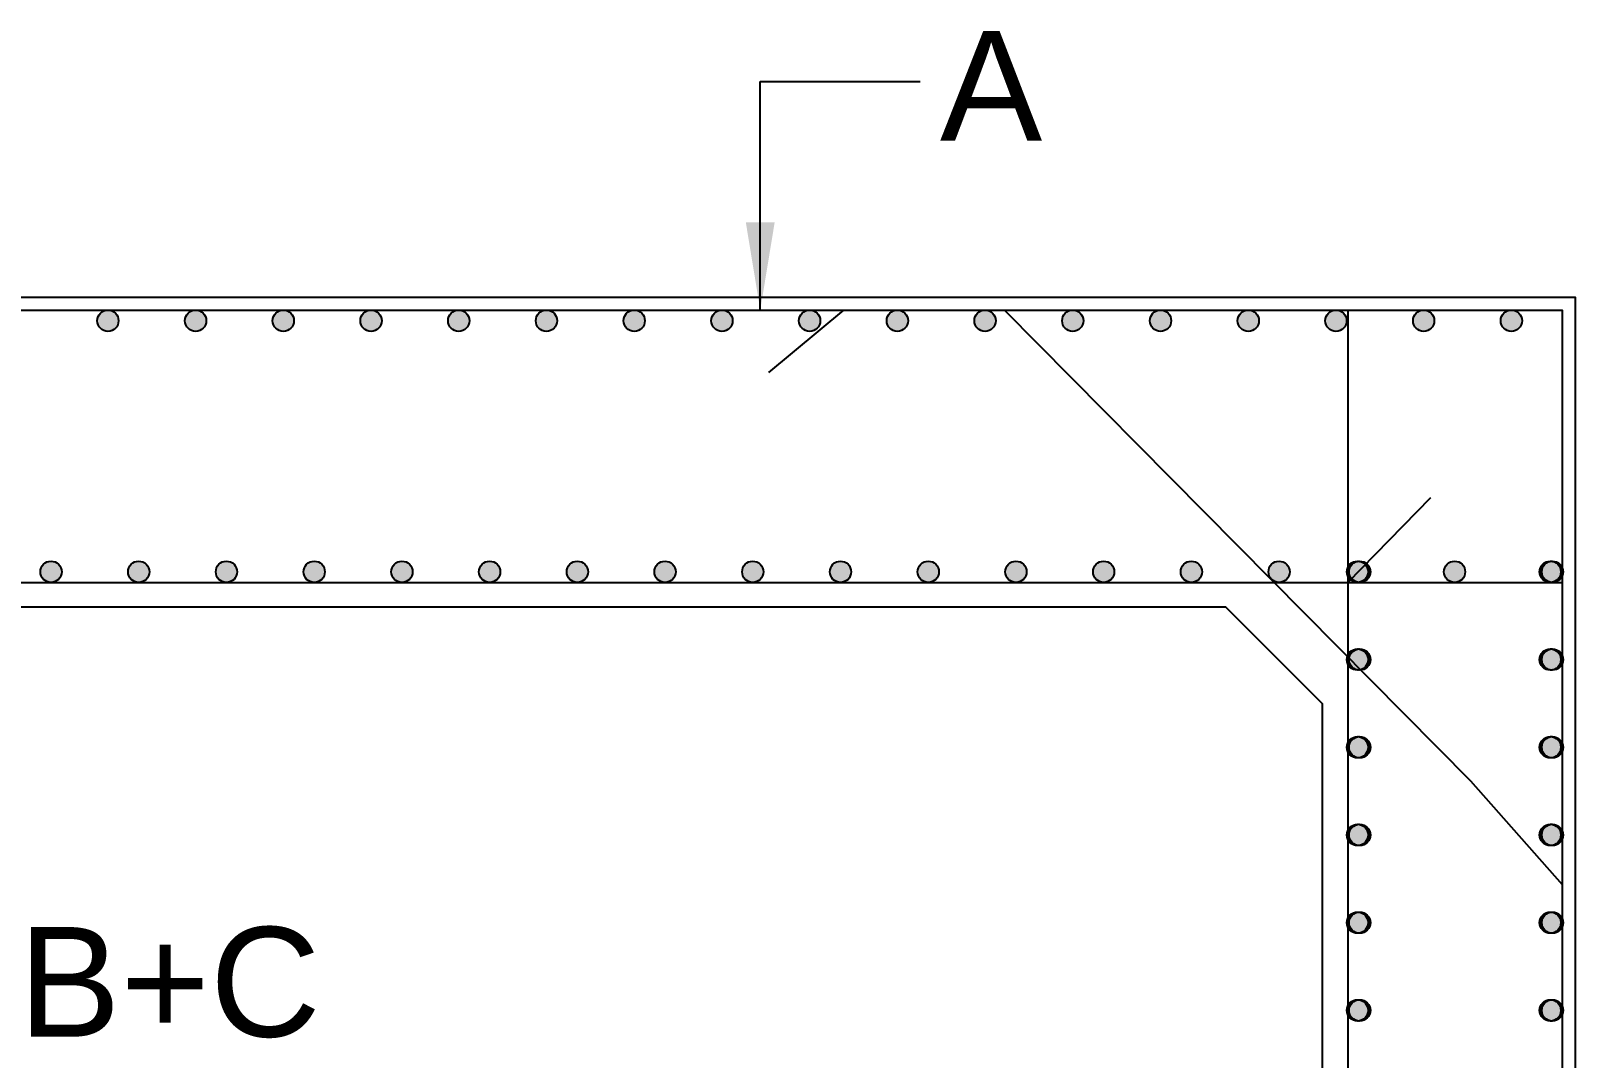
# Model space of a CAD drawing. Header units: millimetres. Extents: x 5124 to 2430164, y 2311 to 45642708.
# Drawn here: x 2350444 to 2353965, y 45624212 to 45626554 of the extents above; entities that cross this region are included whole.
import ezdxf

# ---------------------------------------------------------------- set-up
doc = ezdxf.new("R2010")
doc.units = ezdxf.units.MM
doc.header["$MEASUREMENT"] = 0
doc.layers.add('DRAWING', color=7, linetype='Continuous')
doc.layers.add('TEXT', color=7, linetype='Continuous')
doc.styles.get("Standard").update_dxf_attribs({"font": 'arial.ttf', "height": 280})
doc.dimstyles.get("Standard").update_dxf_attribs({"dimtxt": 225, "dimasz": 200, "dimexe": 0.18, "dimexo": 0.0625, "dimgap": 0.09, "dimtad": 0, "dimdec": 0, "dimzin": 0, "dimdsep": 46, "dimtxsty": 'Standard', "dimcen": 0.09, "dimse1": 1, "dimse2": 1, "dimadec": 0, "dimazin": 0, "dimtfac": 1, "dimtdec": 0, "dimtofl": 0, "dimtmove": 0, "dimatfit": 3, "dimfxl": 1, "dimtolj": 1, "dimtzin": 0, "dimarcsym": 0})

msp = doc.modelspace()

# ---------------------------------------------------------------- hatches: boundary and pattern name
at = {"layer": 'DRAWING'}
for points in [[(2350644, 45625893.3, 0.973258), (2350595.4, 45625894.6), (2350595.4, 45625892, 0.973258)], [(2350844, 45625893.3, 0.973258), (2350795.4, 45625894.6), (2350795.4, 45625892, 0.973258)], [(2351044, 45625893.3, 0.973258), (2350995.4, 45625894.6), (2350995.4, 45625892, 0.973258)], [(2351244, 45625893.3, 0.973258), (2351195.4, 45625894.6), (2351195.4, 45625892, 0.973258)], [(2351444, 45625893.3, 0.973258), (2351395.4, 45625894.6), (2351395.4, 45625892, 0.973258)], [(2351644, 45625893.3, 0.973258), (2351595.4, 45625894.6), (2351595.4, 45625892, 0.973258)], [(2351844, 45625893.3, 0.973258), (2351795.4, 45625894.6), (2351795.4, 45625892, 0.973258)], [(2352044, 45625893.3, 0.973258), (2351995.4, 45625894.6), (2351995.4, 45625892, 0.973258)], [(2352244, 45625893.3, 0.973258), (2352195.4, 45625894.6), (2352195.4, 45625892, 0.973258)], [(2352444, 45625893.3, 0.973258), (2352395.4, 45625894.6), (2352395.4, 45625892, 0.973258)], [(2352644, 45625893.3, 0.973258), (2352595.4, 45625894.6), (2352595.4, 45625892, 0.973258)], [(2352844, 45625893.3, 0.973258), (2352795.4, 45625894.6), (2352795.4, 45625892, 0.973258)], [(2353044, 45625893.3, 0.973258), (2352995.4, 45625894.6), (2352995.4, 45625892, 0.973258)], [(2353244, 45625893.3, 0.973258), (2353195.4, 45625894.6), (2353195.4, 45625892, 0.973258)], [(2353444, 45625893.3, 0.973258), (2353395.4, 45625894.6), (2353395.4, 45625892, 0.973258)], [(2353644, 45625893.3, 0.973258), (2353595.4, 45625894.6), (2353595.4, 45625892, 0.973258)], [(2353844, 45625893.3, 0.973258), (2353795.4, 45625894.6), (2353795.4, 45625892, 0.973258)], [(2350514.3, 45625320.8, 0.973258), (2350465.8, 45625322.1), (2350465.8, 45625319.5, 0.973258)], [(2350514.4, 45625320.8, 0.973258), (2350465.8, 45625322.1), (2350465.8, 45625319.5, 0.973258)], [(2350714.3, 45625320.8, 0.973258), (2350665.8, 45625322.1), (2350665.8, 45625319.5, 0.973258)], [(2350714.4, 45625320.8, 0.973258), (2350665.8, 45625322.1), (2350665.8, 45625319.5, 0.973258)], [(2350914.3, 45625320.8, 0.973258), (2350865.8, 45625322.1), (2350865.8, 45625319.5, 0.973258)], [(2350914.4, 45625320.8, 0.973258), (2350865.8, 45625322.1), (2350865.8, 45625319.5, 0.973258)], [(2351114.3, 45625320.8, 0.973258), (2351065.8, 45625322.1), (2351065.8, 45625319.5, 0.973258)], [(2351114.4, 45625320.8, 0.973258), (2351065.8, 45625322.1), (2351065.8, 45625319.5, 0.973258)], [(2351314.3, 45625320.8, 0.973258), (2351265.8, 45625322.1), (2351265.8, 45625319.5, 0.973258)], [(2351314.4, 45625320.8, 0.973258), (2351265.8, 45625322.1), (2351265.8, 45625319.5, 0.973258)], [(2351514.3, 45625320.8, 0.973258), (2351465.8, 45625322.1), (2351465.8, 45625319.5, 0.973258)], [(2351514.4, 45625320.8, 0.973258), (2351465.8, 45625322.1), (2351465.8, 45625319.5, 0.973258)], [(2351714.3, 45625320.8, 0.973258), (2351665.8, 45625322.1), (2351665.8, 45625319.5, 0.973258)], [(2351714.4, 45625320.8, 0.973258), (2351665.8, 45625322.1), (2351665.8, 45625319.5, 0.973258)], [(2351914.3, 45625320.8, 0.973258), (2351865.8, 45625322.1), (2351865.8, 45625319.5, 0.973258)], [(2351914.4, 45625320.8, 0.973258), (2351865.8, 45625322.1), (2351865.8, 45625319.5, 0.973258)], [(2352114.3, 45625320.8, 0.973258), (2352065.8, 45625322.1), (2352065.8, 45625319.5, 0.973258)], [(2352114.4, 45625320.8, 0.973258), (2352065.8, 45625322.1), (2352065.8, 45625319.5, 0.973258)], [(2352314.3, 45625320.8, 0.973258), (2352265.8, 45625322.1), (2352265.8, 45625319.5, 0.973258)], [(2352314.4, 45625320.8, 0.973258), (2352265.8, 45625322.1), (2352265.8, 45625319.5, 0.973258)], [(2352514.3, 45625320.8, 0.973258), (2352465.8, 45625322.1), (2352465.8, 45625319.5, 0.973258)], [(2352514.4, 45625320.8, 0.973258), (2352465.8, 45625322.1), (2352465.8, 45625319.5, 0.973258)], [(2352714.3, 45625320.8, 0.973258), (2352665.8, 45625322.1), (2352665.8, 45625319.5, 0.973258)], [(2352714.4, 45625320.8, 0.973258), (2352665.8, 45625322.1), (2352665.8, 45625319.5, 0.973258)], [(2352914.3, 45625320.8, 0.973258), (2352865.8, 45625322.1), (2352865.8, 45625319.5, 0.973258)], [(2352914.4, 45625320.8, 0.973258), (2352865.8, 45625322.1), (2352865.8, 45625319.5, 0.973258)], [(2353114.3, 45625320.8, 0.973258), (2353065.8, 45625322.1), (2353065.8, 45625319.5, 0.973258)], [(2353114.4, 45625320.8, 0.973258), (2353065.8, 45625322.1), (2353065.8, 45625319.5, 0.973258)], [(2353314.3, 45625320.8, 0.973258), (2353265.8, 45625322.1), (2353265.8, 45625319.5, 0.973258)], [(2353314.4, 45625320.8, 0.973258), (2353265.8, 45625322.1), (2353265.8, 45625319.5, 0.973258)], [(2353493.1, 45625320.8, 0.973258), (2353444.6, 45625322.1), (2353444.6, 45625319.5, 0.973258)], [(2353493.2, 45625320.8, 1), (2353444.6, 45625320.8, 1)], [(2353494.1, 45625320.8, 0.973258), (2353445.6, 45625322.1), (2353445.6, 45625319.5, 0.973258)], [(2353494.2, 45625320.8, 1), (2353445.6, 45625320.8, 1)], [(2353495.1, 45625320.8, 0.973258), (2353446.6, 45625322.1), (2353446.6, 45625319.5, 0.973258)], [(2353495.2, 45625320.8, 1), (2353446.6, 45625320.8, 1)], [(2353496.1, 45625320.8, 0.973258), (2353447.6, 45625322.1), (2353447.6, 45625319.5, 0.973258)], [(2353496.2, 45625320.8, 1), (2353447.6, 45625320.8, 1)], [(2353497.1, 45625320.8, 0.973258), (2353448.6, 45625322.1), (2353448.6, 45625319.5, 0.973258)], [(2353497.2, 45625320.8, 1), (2353448.6, 45625320.8, 1)], [(2353498.1, 45625320.8, 0.973258), (2353449.6, 45625322.1), (2353449.6, 45625319.5, 0.973258)], [(2353498.2, 45625320.8, 1), (2353449.6, 45625320.8, 1)], [(2353714.3, 45625320.8, 0.973258), (2353665.8, 45625322.1), (2353665.8, 45625319.5, 0.973258)], [(2353714.4, 45625320.8, 0.973258), (2353665.8, 45625322.1), (2353665.8, 45625319.5, 0.973258)], [(2353932.5, 45625320.8, 0.973258), (2353884, 45625322.1), (2353884, 45625319.5, 0.973258)], [(2353932.6, 45625320.8, 1), (2353884, 45625320.8, 1)], [(2353933.5, 45625320.8, 0.973258), (2353885, 45625322.1), (2353885, 45625319.5, 0.973258)], [(2353933.6, 45625320.8, 1), (2353885, 45625320.8, 1)], [(2353934.5, 45625320.8, 0.973258), (2353886, 45625322.1), (2353886, 45625319.5, 0.973258)], [(2353934.6, 45625320.8, 1), (2353886, 45625320.8, 1)], [(2353935.5, 45625320.8, 0.973258), (2353887, 45625322.1), (2353887, 45625319.5, 0.973258)], [(2353935.6, 45625320.8, 1), (2353887, 45625320.8, 1)], [(2353936.5, 45625320.8, 0.973258), (2353888, 45625322.1), (2353888, 45625319.5, 0.973258)], [(2353936.6, 45625320.8, 1), (2353888, 45625320.8, 1)], [(2353937.5, 45625320.8, 0.973258), (2353889, 45625322.1), (2353889, 45625319.5, 0.973258)], [(2353937.6, 45625320.8, 1), (2353889, 45625320.8, 1)], [(2353493.1, 45625120.8, 0.973258), (2353444.6, 45625122.1), (2353444.6, 45625119.5, 0.973258)], [(2353493.2, 45625120.8, 1), (2353444.6, 45625120.8, 1)], [(2353494.1, 45625120.8, 0.973258), (2353445.6, 45625122.1), (2353445.6, 45625119.5, 0.973258)], [(2353494.2, 45625120.8, 1), (2353445.6, 45625120.8, 1)], [(2353495.1, 45625120.8, 0.973258), (2353446.6, 45625122.1), (2353446.6, 45625119.5, 0.973258)], [(2353495.2, 45625120.8, 1), (2353446.6, 45625120.8, 1)], [(2353496.1, 45625120.8, 0.973258), (2353447.6, 45625122.1), (2353447.6, 45625119.5, 0.973258)], [(2353496.2, 45625120.8, 1), (2353447.6, 45625120.8, 1)], [(2353497.1, 45625120.8, 0.973258), (2353448.6, 45625122.1), (2353448.6, 45625119.5, 0.973258)], [(2353497.2, 45625120.8, 1), (2353448.6, 45625120.8, 1)], [(2353498.1, 45625120.8, 0.973258), (2353449.6, 45625122.1), (2353449.6, 45625119.5, 0.973258)], [(2353498.2, 45625120.8, 1), (2353449.6, 45625120.8, 1)], [(2353932.5, 45625120.8, 0.973258), (2353884, 45625122.1), (2353884, 45625119.5, 0.973258)], [(2353932.6, 45625120.8, 1), (2353884, 45625120.8, 1)], [(2353933.5, 45625120.8, 0.973258), (2353885, 45625122.1), (2353885, 45625119.5, 0.973258)], [(2353933.6, 45625120.8, 1), (2353885, 45625120.8, 1)], [(2353934.5, 45625120.8, 0.973258), (2353886, 45625122.1), (2353886, 45625119.5, 0.973258)], [(2353934.6, 45625120.8, 1), (2353886, 45625120.8, 1)], [(2353935.5, 45625120.8, 0.973258), (2353887, 45625122.1), (2353887, 45625119.5, 0.973258)], [(2353935.6, 45625120.8, 1), (2353887, 45625120.8, 1)], [(2353936.5, 45625120.8, 0.973258), (2353888, 45625122.1), (2353888, 45625119.5, 0.973258)], [(2353936.6, 45625120.8, 1), (2353888, 45625120.8, 1)], [(2353937.5, 45625120.8, 0.973258), (2353889, 45625122.1), (2353889, 45625119.5, 0.973258)], [(2353937.6, 45625120.8, 1), (2353889, 45625120.8, 1)], [(2353493.1, 45624920.8, 0.973258), (2353444.6, 45624922.1), (2353444.6, 45624919.5, 0.973258)], [(2353493.2, 45624920.8, 1), (2353444.6, 45624920.8, 1)], [(2353494.1, 45624920.8, 0.973258), (2353445.6, 45624922.1), (2353445.6, 45624919.5, 0.973258)], [(2353494.2, 45624920.8, 1), (2353445.6, 45624920.8, 1)], [(2353495.1, 45624920.8, 0.973258), (2353446.6, 45624922.1), (2353446.6, 45624919.5, 0.973258)], [(2353495.2, 45624920.8, 1), (2353446.6, 45624920.8, 1)], [(2353496.1, 45624920.8, 0.973258), (2353447.6, 45624922.1), (2353447.6, 45624919.5, 0.973258)], [(2353496.2, 45624920.8, 1), (2353447.6, 45624920.8, 1)], [(2353497.1, 45624920.8, 0.973258), (2353448.6, 45624922.1), (2353448.6, 45624919.5, 0.973258)], [(2353497.2, 45624920.8, 1), (2353448.6, 45624920.8, 1)], [(2353498.1, 45624920.8, 0.973258), (2353449.6, 45624922.1), (2353449.6, 45624919.5, 0.973258)], [(2353498.2, 45624920.8, 1), (2353449.6, 45624920.8, 1)], [(2353932.5, 45624920.8, 0.973258), (2353884, 45624922.1), (2353884, 45624919.5, 0.973258)], [(2353932.6, 45624920.8, 1), (2353884, 45624920.8, 1)], [(2353933.5, 45624920.8, 0.973258), (2353885, 45624922.1), (2353885, 45624919.5, 0.973258)], [(2353933.6, 45624920.8, 1), (2353885, 45624920.8, 1)], [(2353934.5, 45624920.8, 0.973258), (2353886, 45624922.1), (2353886, 45624919.5, 0.973258)], [(2353934.6, 45624920.8, 1), (2353886, 45624920.8, 1)], [(2353935.5, 45624920.8, 0.973258), (2353887, 45624922.1), (2353887, 45624919.5, 0.973258)], [(2353935.6, 45624920.8, 1), (2353887, 45624920.8, 1)], [(2353936.5, 45624920.8, 0.973258), (2353888, 45624922.1), (2353888, 45624919.5, 0.973258)], [(2353936.6, 45624920.8, 1), (2353888, 45624920.8, 1)], [(2353937.5, 45624920.8, 0.973258), (2353889, 45624922.1), (2353889, 45624919.5, 0.973258)], [(2353937.6, 45624920.8, 1), (2353889, 45624920.8, 1)], [(2353493.1, 45624720.8, 0.973258), (2353444.6, 45624722.1), (2353444.6, 45624719.5, 0.973258)], [(2353493.2, 45624720.8, 1), (2353444.6, 45624720.8, 1)], [(2353494.1, 45624720.8, 0.973258), (2353445.6, 45624722.1), (2353445.6, 45624719.5, 0.973258)], [(2353494.2, 45624720.8, 1), (2353445.6, 45624720.8, 1)], [(2353495.1, 45624720.8, 0.973258), (2353446.6, 45624722.1), (2353446.6, 45624719.5, 0.973258)], [(2353495.2, 45624720.8, 1), (2353446.6, 45624720.8, 1)], [(2353496.1, 45624720.8, 0.973258), (2353447.6, 45624722.1), (2353447.6, 45624719.5, 0.973258)], [(2353496.2, 45624720.8, 1), (2353447.6, 45624720.8, 1)], [(2353497.1, 45624720.8, 0.973258), (2353448.6, 45624722.1), (2353448.6, 45624719.5, 0.973258)], [(2353497.2, 45624720.8, 1), (2353448.6, 45624720.8, 1)], [(2353498.1, 45624720.8, 0.973258), (2353449.6, 45624722.1), (2353449.6, 45624719.5, 0.973258)], [(2353498.2, 45624720.8, 1), (2353449.6, 45624720.8, 1)], [(2353932.5, 45624720.8, 0.973258), (2353884, 45624722.1), (2353884, 45624719.5, 0.973258)], [(2353932.6, 45624720.8, 1), (2353884, 45624720.8, 1)], [(2353933.5, 45624720.8, 0.973258), (2353885, 45624722.1), (2353885, 45624719.5, 0.973258)], [(2353933.6, 45624720.8, 1), (2353885, 45624720.8, 1)], [(2353934.5, 45624720.8, 0.973258), (2353886, 45624722.1), (2353886, 45624719.5, 0.973258)], [(2353934.6, 45624720.8, 1), (2353886, 45624720.8, 1)], [(2353935.5, 45624720.8, 0.973258), (2353887, 45624722.1), (2353887, 45624719.5, 0.973258)], [(2353935.6, 45624720.8, 1), (2353887, 45624720.8, 1)], [(2353936.5, 45624720.8, 0.973258), (2353888, 45624722.1), (2353888, 45624719.5, 0.973258)], [(2353936.6, 45624720.8, 1), (2353888, 45624720.8, 1)], [(2353937.5, 45624720.8, 0.973258), (2353889, 45624722.1), (2353889, 45624719.5, 0.973258)], [(2353937.6, 45624720.8, 1), (2353889, 45624720.8, 1)], [(2353493.1, 45624520.8, 0.973258), (2353444.6, 45624522.1), (2353444.6, 45624519.5, 0.973258)], [(2353493.2, 45624520.8, 1), (2353444.6, 45624520.8, 1)], [(2353494.1, 45624520.8, 0.973258), (2353445.6, 45624522.1), (2353445.6, 45624519.5, 0.973258)], [(2353494.2, 45624520.8, 1), (2353445.6, 45624520.8, 1)], [(2353495.1, 45624520.8, 0.973258), (2353446.6, 45624522.1), (2353446.6, 45624519.5, 0.973258)], [(2353495.2, 45624520.8, 1), (2353446.6, 45624520.8, 1)], [(2353496.1, 45624520.8, 0.973258), (2353447.6, 45624522.1), (2353447.6, 45624519.5, 0.973258)], [(2353496.2, 45624520.8, 1), (2353447.6, 45624520.8, 1)], [(2353497.1, 45624520.8, 0.973258), (2353448.6, 45624522.1), (2353448.6, 45624519.5, 0.973258)], [(2353497.2, 45624520.8, 1), (2353448.6, 45624520.8, 1)], [(2353498.1, 45624520.8, 0.973258), (2353449.6, 45624522.1), (2353449.6, 45624519.5, 0.973258)], [(2353498.2, 45624520.8, 1), (2353449.6, 45624520.8, 1)], [(2353932.5, 45624520.8, 0.973258), (2353884, 45624522.1), (2353884, 45624519.5, 0.973258)], [(2353932.6, 45624520.8, 1), (2353884, 45624520.8, 1)], [(2353933.5, 45624520.8, 0.973258), (2353885, 45624522.1), (2353885, 45624519.5, 0.973258)], [(2353933.6, 45624520.8, 1), (2353885, 45624520.8, 1)], [(2353934.5, 45624520.8, 0.973258), (2353886, 45624522.1), (2353886, 45624519.5, 0.973258)], [(2353934.6, 45624520.8, 1), (2353886, 45624520.8, 1)], [(2353935.5, 45624520.8, 0.973258), (2353887, 45624522.1), (2353887, 45624519.5, 0.973258)], [(2353935.6, 45624520.8, 1), (2353887, 45624520.8, 1)], [(2353936.5, 45624520.8, 0.973258), (2353888, 45624522.1), (2353888, 45624519.5, 0.973258)], [(2353936.6, 45624520.8, 1), (2353888, 45624520.8, 1)], [(2353937.5, 45624520.8, 0.973258), (2353889, 45624522.1), (2353889, 45624519.5, 0.973258)], [(2353937.6, 45624520.8, 1), (2353889, 45624520.8, 1)], [(2353493.1, 45624320.8, 0.973258), (2353444.6, 45624322.1), (2353444.6, 45624319.5, 0.973258)], [(2353493.2, 45624320.8, 1), (2353444.6, 45624320.8, 1)], [(2353494.1, 45624320.8, 0.973258), (2353445.6, 45624322.1), (2353445.6, 45624319.5, 0.973258)], [(2353494.2, 45624320.8, 1), (2353445.6, 45624320.8, 1)], [(2353495.1, 45624320.8, 0.973258), (2353446.6, 45624322.1), (2353446.6, 45624319.5, 0.973258)], [(2353495.2, 45624320.8, 1), (2353446.6, 45624320.8, 1)], [(2353496.1, 45624320.8, 0.973258), (2353447.6, 45624322.1), (2353447.6, 45624319.5, 0.973258)], [(2353496.2, 45624320.8, 1), (2353447.6, 45624320.8, 1)], [(2353497.1, 45624320.8, 0.973258), (2353448.6, 45624322.1), (2353448.6, 45624319.5, 0.973258)], [(2353497.2, 45624320.8, 1), (2353448.6, 45624320.8, 1)], [(2353498.1, 45624320.8, 0.973258), (2353449.6, 45624322.1), (2353449.6, 45624319.5, 0.973258)], [(2353498.2, 45624320.8, 1), (2353449.6, 45624320.8, 1)], [(2353932.5, 45624320.8, 0.973258), (2353884, 45624322.1), (2353884, 45624319.5, 0.973258)], [(2353932.6, 45624320.8, 1), (2353884, 45624320.8, 1)], [(2353933.5, 45624320.8, 0.973258), (2353885, 45624322.1), (2353885, 45624319.5, 0.973258)], [(2353933.6, 45624320.8, 1), (2353885, 45624320.8, 1)], [(2353934.5, 45624320.8, 0.973258), (2353886, 45624322.1), (2353886, 45624319.5, 0.973258)], [(2353934.6, 45624320.8, 1), (2353886, 45624320.8, 1)], [(2353935.5, 45624320.8, 0.973258), (2353887, 45624322.1), (2353887, 45624319.5, 0.973258)], [(2353935.6, 45624320.8, 1), (2353887, 45624320.8, 1)], [(2353936.5, 45624320.8, 0.973258), (2353888, 45624322.1), (2353888, 45624319.5, 0.973258)], [(2353936.6, 45624320.8, 1), (2353888, 45624320.8, 1)], [(2353937.5, 45624320.8, 0.973258), (2353889, 45624322.1), (2353889, 45624319.5, 0.973258)], [(2353937.6, 45624320.8, 1), (2353889, 45624320.8, 1)]]:
    msp.add_hatch(color=256, dxfattribs=at).paths.add_polyline_path(points)

# ---------------------------------------------------------------- linework, layer by layer
for points in [[(2329965.6, 45625947.4), (2353965, 45625947.4), (2353965, 45619679.2), (2329965.6, 45619679.2)], [(2329995.4, 45625917.6), (2353935.2, 45625917.6), (2353935.2, 45619709), (2329995.4, 45619709)], [(2349386.6, 45625240.8), (2353168.1, 45625240.8), (2353388.4, 45625020.5), (2353388.4, 45620672.3), (2353168.1, 45620452.1), (2349386.6, 45620452.1), (2349166.3, 45620672.3), (2349166.3, 45625020.5)]]:
    msp.add_lwpolyline(points, close=True, dxfattribs=at)
for points in [[(2352127, 45625775), (2352297.4, 45625917.6), (2352664, 45625917.6), (2353726.3, 45624844.2), (2353935.2, 45624607.5)], [(2353446.6, 45625917.6), (2353446.6, 45619709)], [(2353446.6, 45625296.5), (2353636.1, 45625490.1)], [(2345491.8, 45625296.5), (2350657.2, 45625296.5)], [(2350657.2, 45625296.5), (2353935.2, 45625296.5)]]:
    msp.add_lwpolyline(points, dxfattribs=at)
for centre in [(2350619.7, 45625893.3), (2350819.7, 45625893.3), (2351019.7, 45625893.3), (2351219.7, 45625893.3), (2351419.7, 45625893.3), (2351619.7, 45625893.3), (2351819.7, 45625893.3), (2352019.7, 45625893.3), (2352219.7, 45625893.3), (2352419.7, 45625893.3), (2352619.7, 45625893.3), (2352819.7, 45625893.3), (2353019.7, 45625893.3), (2353219.7, 45625893.3), (2353419.7, 45625893.3), (2353619.7, 45625893.3), (2353819.7, 45625893.3), (2350490.1, 45625320.8), (2350490.1, 45625320.8), (2350690.1, 45625320.8), (2350690.1, 45625320.8), (2350890.1, 45625320.8), (2350890.1, 45625320.8), (2351090.1, 45625320.8), (2351090.1, 45625320.8), (2351290.1, 45625320.8), (2351290.1, 45625320.8), (2351490.1, 45625320.8), (2351490.1, 45625320.8), (2351690.1, 45625320.8), (2351690.1, 45625320.8), (2351890.1, 45625320.8), (2351890.1, 45625320.8), (2352090.1, 45625320.8), (2352090.1, 45625320.8), (2352290.1, 45625320.8), (2352290.1, 45625320.8), (2352490.1, 45625320.8), (2352490.1, 45625320.8), (2352690.1, 45625320.8), (2352690.1, 45625320.8), (2352890.1, 45625320.8), (2352890.1, 45625320.8), (2353090.1, 45625320.8), (2353090.1, 45625320.8), (2353290.1, 45625320.8), (2353290.1, 45625320.8), (2353468.8, 45625320.8), (2353468.9, 45625320.8), (2353469.8, 45625320.8), (2353469.9, 45625320.8), (2353470.8, 45625320.8), (2353470.9, 45625320.8), (2353471.8, 45625320.8), (2353471.9, 45625320.8), (2353472.8, 45625320.8), (2353472.9, 45625320.8), (2353473.8, 45625320.8), (2353473.9, 45625320.8), (2353690.1, 45625320.8), (2353690.1, 45625320.8), (2353908.2, 45625320.8), (2353908.3, 45625320.8), (2353909.2, 45625320.8), (2353909.3, 45625320.8), (2353910.2, 45625320.8), (2353910.3, 45625320.8), (2353911.2, 45625320.8), (2353911.3, 45625320.8), (2353912.2, 45625320.8), (2353912.3, 45625320.8), (2353913.2, 45625320.8), (2353913.3, 45625320.8), (2353468.8, 45625120.8), (2353468.9, 45625120.8), (2353469.8, 45625120.8), (2353469.9, 45625120.8), (2353470.8, 45625120.8), (2353470.9, 45625120.8), (2353471.8, 45625120.8), (2353471.9, 45625120.8), (2353472.8, 45625120.8), (2353472.9, 45625120.8), (2353473.8, 45625120.8), (2353473.9, 45625120.8), (2353908.2, 45625120.8), (2353908.3, 45625120.8), (2353909.2, 45625120.8), (2353909.3, 45625120.8), (2353910.2, 45625120.8), (2353910.3, 45625120.8), (2353911.2, 45625120.8), (2353911.3, 45625120.8), (2353912.2, 45625120.8), (2353912.3, 45625120.8), (2353913.2, 45625120.8), (2353913.3, 45625120.8), (2353468.8, 45624920.8), (2353468.9, 45624920.8), (2353469.8, 45624920.8), (2353469.9, 45624920.8), (2353470.8, 45624920.8), (2353470.9, 45624920.8), (2353471.8, 45624920.8), (2353471.9, 45624920.8), (2353472.8, 45624920.8), (2353472.9, 45624920.8), (2353473.8, 45624920.8), (2353473.9, 45624920.8), (2353908.2, 45624920.8), (2353908.3, 45624920.8), (2353909.2, 45624920.8), (2353909.3, 45624920.8), (2353910.2, 45624920.8), (2353910.3, 45624920.8), (2353911.2, 45624920.8), (2353911.3, 45624920.8), (2353912.2, 45624920.8), (2353912.3, 45624920.8), (2353913.2, 45624920.8), (2353913.3, 45624920.8), (2353468.8, 45624720.8), (2353468.9, 45624720.8), (2353469.8, 45624720.8), (2353469.9, 45624720.8), (2353470.8, 45624720.8), (2353470.9, 45624720.8), (2353471.8, 45624720.8), (2353471.9, 45624720.8), (2353472.8, 45624720.8), (2353472.9, 45624720.8), (2353473.8, 45624720.8), (2353473.9, 45624720.8), (2353908.2, 45624720.8), (2353908.3, 45624720.8), (2353909.2, 45624720.8), (2353909.3, 45624720.8), (2353910.2, 45624720.8), (2353910.3, 45624720.8), (2353911.2, 45624720.8), (2353911.3, 45624720.8), (2353912.2, 45624720.8), (2353912.3, 45624720.8), (2353913.2, 45624720.8), (2353913.3, 45624720.8), (2353468.8, 45624520.8), (2353468.9, 45624520.8), (2353469.8, 45624520.8), (2353469.9, 45624520.8), (2353470.8, 45624520.8), (2353470.9, 45624520.8), (2353471.8, 45624520.8), (2353471.9, 45624520.8), (2353472.8, 45624520.8), (2353472.9, 45624520.8), (2353473.8, 45624520.8), (2353473.9, 45624520.8), (2353908.2, 45624520.8), (2353908.3, 45624520.8), (2353909.2, 45624520.8), (2353909.3, 45624520.8), (2353910.2, 45624520.8), (2353910.3, 45624520.8), (2353911.2, 45624520.8), (2353911.3, 45624520.8), (2353912.2, 45624520.8), (2353912.3, 45624520.8), (2353913.2, 45624520.8), (2353913.3, 45624520.8), (2353468.8, 45624320.8), (2353468.9, 45624320.8), (2353469.8, 45624320.8), (2353469.9, 45624320.8), (2353470.8, 45624320.8), (2353470.9, 45624320.8), (2353471.8, 45624320.8), (2353471.9, 45624320.8), (2353472.8, 45624320.8), (2353472.9, 45624320.8), (2353473.8, 45624320.8), (2353473.9, 45624320.8), (2353908.2, 45624320.8), (2353908.3, 45624320.8), (2353909.2, 45624320.8), (2353909.3, 45624320.8), (2353910.2, 45624320.8), (2353910.3, 45624320.8), (2353911.2, 45624320.8), (2353911.3, 45624320.8), (2353912.2, 45624320.8), (2353912.3, 45624320.8), (2353913.2, 45624320.8), (2353913.3, 45624320.8)]:
    msp.add_circle(centre, 24.3, dxfattribs=at)

# ---------------------------------------------------------------- texts
at = {"layer": 'TEXT', "char_height": 250, "attachment_point": 1}
for s, insert, width in [('\\pi1.3353;A', (2352515.6, 45626554.2), 236.129), ('\\pi-3.0613;B+C', (2350418.8, 45624510.8), 643.605)]:
    msp.add_mtext(s, dxfattribs=dict(at, insert=insert, width=width))

# ---------------------------------------------------------------- leaders
at = {"layer": 'DRAWING'}
msp.add_leader([(2352107.1, 45625917.6), (2352107.1, 45626438.9), (2352471.4, 45626438.9)], dimstyle='Standard', override={"dimgap": 0.09, "dimtad": 0, "dimfxl": 2000}, dxfattribs=at)

doc.saveas('drawing.dxf')
